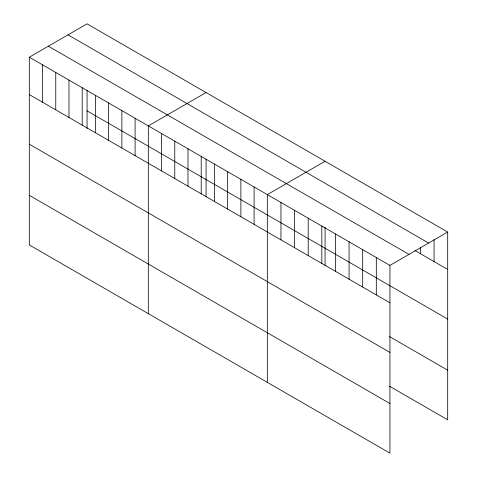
<?xml version="1.0" encoding="UTF-8"?>
<svg xmlns="http://www.w3.org/2000/svg" width="477" height="477" viewBox="0 0 477 477"><rect width="100%" height="100%" fill="white"/><g stroke="black" fill="none" stroke-linecap="round" stroke-linejoin="round"><path stroke-width="0.72" d="M29.312 57.192L389.936 265.397L389.936 453.15L29.312 244.945L29.312 57.192L87.064 23.85L447.688 232.055L447.688 419.808L389.476 386.203M206.07 92.556L148.317 125.898L148.317 313.651M325.075 161.262L267.323 194.604L267.323 382.363M389.936 265.397L447.688 232.055M68.008 34.851L428.626 243.055M414.865 250.491L447.688 269.439M48.374 46.191L408.992 254.39M87.064 110.861L447.688 319.065M29.312 94.577L389.936 302.782M389.476 336.583L447.688 370.188M29.312 144.203L389.936 352.402M29.312 195.326L389.936 403.53M434.064 239.585L434.064 261.575M420.44 247.11L420.44 253.71M376.311 257.526L376.311 294.917M362.687 249.662L362.687 287.053M349.069 241.797L349.069 279.188M335.444 233.933L335.444 271.318M325.075 227.112L325.075 265.313M321.82 226.068L321.82 263.453M308.196 218.204L308.196 255.589M294.571 210.339L294.571 247.724M280.947 202.469L280.947 239.859M254.104 186.972L254.104 224.357M240.879 179.34L240.879 216.725M227.654 171.702L227.654 209.093M214.435 164.07L214.435 201.455M206.07 159.133L206.07 196.607M201.211 156.432L201.211 193.823M187.986 148.8L187.986 186.191M174.767 141.168L174.767 178.553M161.542 133.53L161.542 170.921M135.098 118.266L135.098 155.651M121.873 110.628L121.873 148.019M108.649 102.996L108.649 140.381M95.43 95.364L95.43 132.749M87.064 90.427L87.064 128.611M82.205 87.726L82.205 125.117M68.98 80.094L68.98 117.479M55.761 72.462L55.761 109.847M42.536 64.824L42.536 102.215"/></g></svg>
